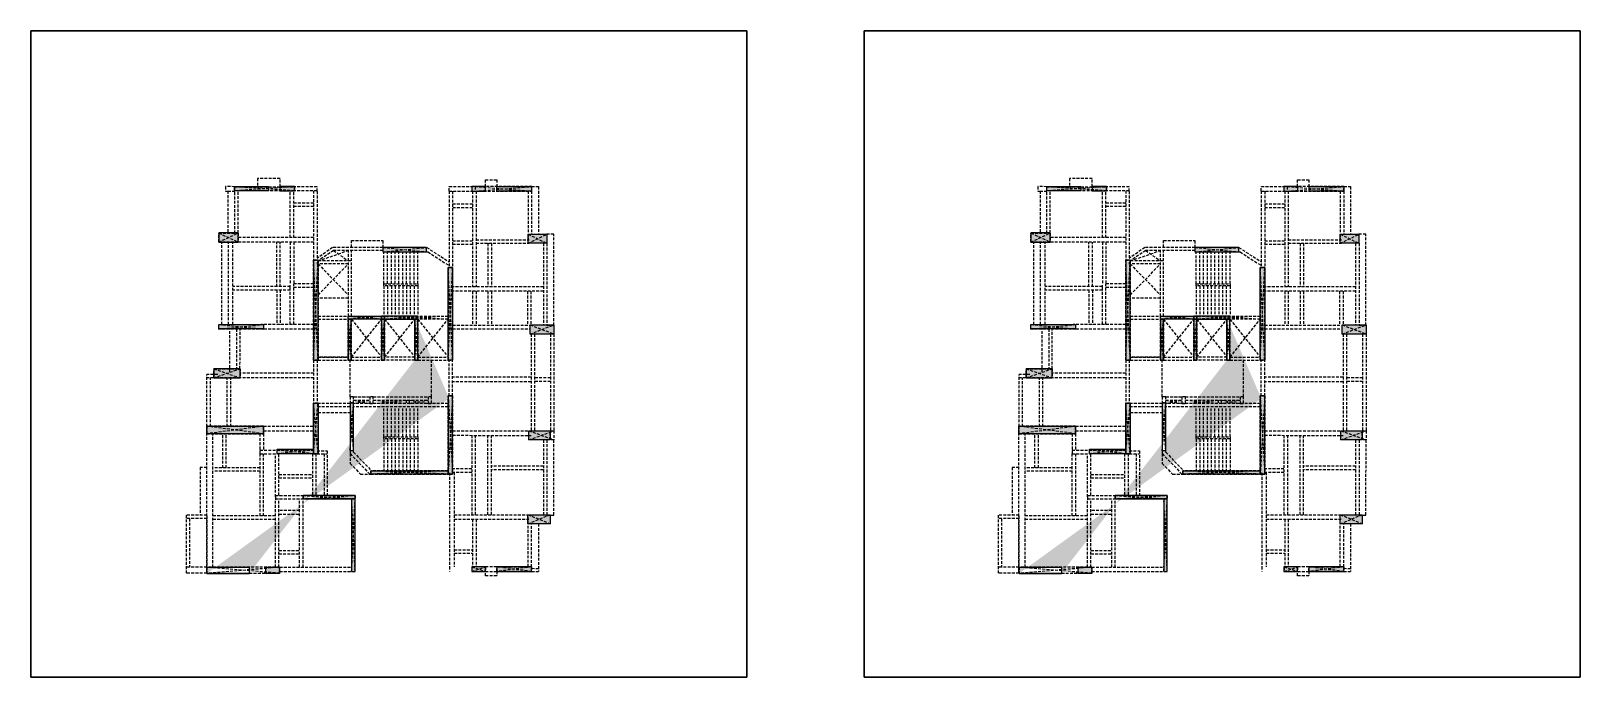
# Model space of a CAD drawing. Header units: millimetres. Extents: x -12446 to 208071, y -7552 to 35181.
# Drawn here: x -12446 to 90009, y -7552 to 35181 of the extents above; entities that cross this region are included whole.
import ezdxf

# ---------------------------------------------------------------- set-up
doc = ezdxf.new("R2010")
doc.units = ezdxf.units.MM
doc.header["$PDMODE"] = 35
doc.linetypes.add('DASHED2', pattern=[0.375, 0.25, -0.125])
for name, color, linetype in [('.', 7, 'Continuous'), ('col', 6, 'Continuous'), ('ING-A-Stair', 3, 'Continuous'), ('ING-BEAM', 252, 'Continuous')]:
    doc.layers.add(name, color=color, linetype=linetype)
doc.layers.add('Boundary', color=40, linetype='Continuous', lineweight=30)
doc.layers.add('Origin', color=40, linetype='Continuous', lineweight=30)

msp = doc.modelspace()

# ---------------------------------------------------------------- hatches: boundary and pattern name
at = {"layer": '.'}
h = msp.add_hatch(dxfattribs=at)
h.set_pattern_fill('ANSI31', color=256)
h.set_pattern_definition([(45, (-12706416.89799, -2232509.60422), (-0.0883883476483, 0.0883883476483), [])])
h.paths.add_polyline_path([(8993, 4227), (8763, 4227), (8763, -572), (8993, -572)], flags=17)
h.paths.add_polyline_path([(5548, 4227), (8993, 4227), (8993, 4457), (5548, 4457)], flags=17)
h.paths.add_polyline_path([(3093, -295), (3993, -295), (3993, -695), (3093, -695)], flags=17)
h.paths.add_polyline_path([(-817, -295), (1993, -295), (1993, -695), (-817, -695)])
h.paths.add_polyline_path([(21672, 21136), (20434, 21136), (20434, 21736), (21672, 21736)])
h.paths.add_polyline_path([(13723, 20864), (10823, 20864), (10823, 20564), (13723, 20564)])
h.paths.add_polyline_path([(13142, 16113), (12942, 16113), (12942, 13413), (13142, 13413)])
h.paths.add_polyline_path([(8742, 16113), (8542, 16113), (8542, 13413), (8742, 13413)])
h.paths.add_polyline_path([(10942, 16313), (10742, 16313), (10742, 13413), (10942, 13413)])
h.paths.add_polyline_path([(13142, 16313), (10942, 16313), (10942, 16113), (13142, 16113)])
h.paths.add_polyline_path([(8542, 16313), (10742, 16313), (10742, 16113), (8542, 16113)])
h.paths.add_polyline_path([(17612, -264), (16712, -264), (16712, -564), (17612, -564)])
h.paths.add_polyline_path([(20662, -264), (18362, -264), (18362, -564), (20662, -564)])
h.paths.add_polyline_path([(20427, 3186), (21887, 3186), (21887, 2586), (20427, 2586)])
h.paths.add_polyline_path([(20472, 8735), (21887, 8735), (21887, 8135), (20472, 8135)])
h.paths.add_polyline_path([(20562, 15736), (22142, 15736), (22142, 15136), (20562, 15136)])
h.paths.add_polyline_path([(15142, 19528), (15442, 19528), (15442, 13413), (15142, 13413)])
h.paths.add_polyline_path([(15143, 5866), (15443, 5866), (15443, 11041), (15143, 11041)], flags=17)
h.paths.add_polyline_path([(10028, 6096), (15143, 6096), (15143, 5866), (10028, 5866)], flags=17)
h.paths.add_polyline_path([(8892, 10575), (8662, 10575), (8662, 7425), (8892, 7425)], flags=17)
h.paths.add_polyline_path([(3843, 7518), (6243, 7518), (6243, 7218), (3843, 7218)], flags=17)
h.paths.add_polyline_path([(6243, 10575), (6543, 10575), (6543, 7218), (6243, 7218)], flags=17)
h.paths.add_polyline_path([(-817, 9038), (2933, 9038), (2933, 8538), (-817, 8538)])
h.paths.add_polyline_path([(1383, 12838), (-347, 12838), (-347, 12238), (1383, 12238)], flags=17)
h.paths.add_polyline_path([(6542, 19913), (6242, 19913), (6242, 13413), (6542, 13413)])
h.paths.add_polyline_path([(-21, 15769), (2929, 15769), (2929, 15469), (-21, 15469)], flags=16)
h.paths.add_polyline_path([(1253, 21819), (-22, 21819), (-22, 21219), (1253, 21219)])
h.paths.add_polyline_path([(18372, 24886), (20662, 24886), (20662, 24586), (18372, 24586)])
h.paths.add_polyline_path([(4974, 24909), (4024, 24909), (4024, 24609), (4974, 24609)])
h.paths.add_polyline_path([(1024, 24909), (3274, 24909), (3274, 24609), (1024, 24609)])
h.paths.add_polyline_path([(17622, 24586), (17622, 24886), (16712, 24886), (16712, 24586)])
edge = h.paths.add_edge_path()
edge.add_line((12942, 13413), (12942, 16113))
edge.add_line((15143, 11041), (15443, 11041))
edge.add_line((-806, -695), (1994, -695))
h = msp.add_hatch(dxfattribs=at)
h.set_pattern_fill('ANSI31', color=256)
h.set_pattern_definition([(45, (-12652700.99535, -2232509.60422), (-0.0883883476483, 0.0883883476483), [])])
h.paths.add_polyline_path([(62709, 4227), (62479, 4227), (62479, -572), (62709, -572)], flags=17)
h.paths.add_polyline_path([(59264, 4227), (62709, 4227), (62709, 4457), (59264, 4457)], flags=17)
h.paths.add_polyline_path([(56809, -295), (57709, -295), (57709, -695), (56809, -695)], flags=17)
h.paths.add_polyline_path([(52899, -295), (55709, -295), (55709, -695), (52899, -695)])
h.paths.add_polyline_path([(75387, 21136), (74149, 21136), (74149, 21736), (75387, 21736)])
h.paths.add_polyline_path([(67439, 20864), (64539, 20864), (64539, 20564), (67439, 20564)])
h.paths.add_polyline_path([(66858, 16113), (66658, 16113), (66658, 13413), (66858, 13413)])
h.paths.add_polyline_path([(62458, 16113), (62258, 16113), (62258, 13413), (62458, 13413)])
h.paths.add_polyline_path([(64658, 16313), (64458, 16313), (64458, 13413), (64658, 13413)])
h.paths.add_polyline_path([(66858, 16313), (64658, 16313), (64658, 16113), (66858, 16113)])
h.paths.add_polyline_path([(62258, 16313), (64458, 16313), (64458, 16113), (62258, 16113)])
h.paths.add_polyline_path([(71328, -264), (70428, -264), (70428, -564), (71328, -564)])
h.paths.add_polyline_path([(74378, -264), (72078, -264), (72078, -564), (74378, -564)])
h.paths.add_polyline_path([(74143, 3186), (75603, 3186), (75603, 2586), (74143, 2586)])
h.paths.add_polyline_path([(74188, 8735), (75603, 8735), (75603, 8135), (74188, 8135)])
h.paths.add_polyline_path([(74278, 15736), (75858, 15736), (75858, 15136), (74278, 15136)])
h.paths.add_polyline_path([(68858, 19528), (69158, 19528), (69158, 13413), (68858, 13413)])
h.paths.add_polyline_path([(68859, 5866), (69159, 5866), (69159, 11041), (68859, 11041)], flags=17)
h.paths.add_polyline_path([(63744, 6096), (68859, 6096), (68859, 5866), (63744, 5866)], flags=17)
h.paths.add_polyline_path([(62608, 10575), (62378, 10575), (62378, 7425), (62608, 7425)], flags=17)
h.paths.add_polyline_path([(57559, 7518), (59959, 7518), (59959, 7218), (57559, 7218)], flags=17)
h.paths.add_polyline_path([(59959, 10575), (60259, 10575), (60259, 7218), (59959, 7218)], flags=17)
h.paths.add_polyline_path([(52899, 9038), (56649, 9038), (56649, 8538), (52899, 8538)])
h.paths.add_polyline_path([(55099, 12838), (53369, 12838), (53369, 12238), (55099, 12238)], flags=17)
h.paths.add_polyline_path([(60258, 19913), (59958, 19913), (59958, 13413), (60258, 13413)])
h.paths.add_polyline_path([(53695, 15769), (56645, 15769), (56645, 15469), (53695, 15469)], flags=16)
h.paths.add_polyline_path([(54969, 21819), (53694, 21819), (53694, 21219), (54969, 21219)])
h.paths.add_polyline_path([(72088, 24886), (74378, 24886), (74378, 24586), (72088, 24586)])
h.paths.add_polyline_path([(58690, 24909), (57740, 24909), (57740, 24609), (58690, 24609)])
h.paths.add_polyline_path([(54740, 24909), (56990, 24909), (56990, 24609), (54740, 24609)])
h.paths.add_polyline_path([(71338, 24586), (71338, 24886), (70428, 24886), (70428, 24586)])
edge = h.paths.add_edge_path()
edge.add_line((66658, 13413), (66658, 16113))
edge.add_line((68859, 11041), (69159, 11041))
edge.add_line((52910, -695), (55710, -695))

# ---------------------------------------------------------------- linework, layer by layer
at = {"layer": 'Boundary'}
for points in [[(-12446, 35181), (34893, 35181), (34893, -7552), (-12446, -7552)], [(42670, 35181), (90009, 35181), (90009, -7552), (42670, -7552)]]:
    msp.add_lwpolyline(points, close=True, dxfattribs=at)
at = {"layer": 'col'}
for p, q in [((12942, 13413, -26), (12942, 16113, -26)), ((66658, 13413, -26), (66658, 16113, -26)), ((15143, 11041, -30), (15443, 11041, -30)), ((68859, 11041, -30), (69159, 11041, -30)), ((-806, -695, 111), (1994, -695, 111)), ((52910, -695, 111), (55710, -695, 111))]:
    msp.add_line(p, q, dxfattribs=at)
for points, elevation in [([(1024, 24884), (3274, 24884), (3274, 24609), (1024, 24609)], 108), ([(4974, 24884), (4024, 24884), (4024, 24609), (4974, 24609)], -46), ([(17622, 24586), (17622, 24886), (16712, 24886), (16712, 24586)], -51), ([(18372, 24886), (20662, 24886), (20662, 24586), (18372, 24586)], -50), ([(54740, 24884), (56990, 24884), (56990, 24609), (54740, 24609)], 108), ([(58690, 24884), (57740, 24884), (57740, 24609), (58690, 24609)], -46), ([(71338, 24586), (71338, 24886), (70428, 24886), (70428, 24586)], -51), ([(72088, 24886), (74378, 24886), (74378, 24586), (72088, 24586)], -50), ([(1253, 21819), (-22, 21819), (-22, 21219), (1253, 21219)], 108), ([(21672, 21136), (20434, 21136), (20434, 21736), (21672, 21736)], -50), ([(54969, 21819), (53694, 21819), (53694, 21219), (54969, 21219)], 108), ([(75387, 21136), (74149, 21136), (74149, 21736), (75387, 21736)], -50), ([(13723, 20864), (10823, 20864), (10823, 20564), (13723, 20564)], -29), ([(67439, 20864), (64539, 20864), (64539, 20564), (67439, 20564)], -29), ([(6542, 20028), (6242, 20028), (6242, 13413), (6542, 13413)], -29), ([(15142, 19528), (15442, 19528), (15442, 13413), (15142, 13413)], -28), ([(60258, 20028), (59958, 20028), (59958, 13413), (60258, 13413)], -29), ([(68858, 19528), (69158, 19528), (69158, 13413), (68858, 13413)], -28), ([(-21, 15769), (2929, 15769), (2929, 15469), (-21, 15469)], 108), ([(8542, 16313), (10742, 16313), (10742, 16113), (8542, 16113)], -28), ([(8742, 16113), (8542, 16113), (8542, 13413), (8742, 13413)], -28), ([(10942, 16313), (10742, 16313), (10742, 13413), (10942, 13413)], -28), ([(13142, 16313), (10942, 16313), (10942, 16113), (13142, 16113)], -29), ([(13142, 16113), (12942, 16113), (12942, 13413), (13142, 13413)], -26), ([(20562, 15736), (22142, 15736), (22142, 15136), (20562, 15136)], -49), ([(53695, 15769), (56645, 15769), (56645, 15469), (53695, 15469)], 108), ([(62258, 16313), (64458, 16313), (64458, 16113), (62258, 16113)], -28), ([(62458, 16113), (62258, 16113), (62258, 13413), (62458, 13413)], -28), ([(64658, 16313), (64458, 16313), (64458, 13413), (64658, 13413)], -28), ([(66858, 16313), (64658, 16313), (64658, 16113), (66858, 16113)], -29), ([(66858, 16113), (66658, 16113), (66658, 13413), (66858, 13413)], -26), ([(74278, 15736), (75858, 15736), (75858, 15136), (74278, 15136)], -49), ([(1383, 12838), (-347, 12838), (-347, 12238), (1383, 12238)], 108), ([(55099, 12838), (53369, 12838), (53369, 12238), (55099, 12238)], 108), ([(6243, 10568), (6543, 10568), (6543, 7218), (6243, 7218)], -180), ([(8892, 10575), (8662, 10575), (8662, 7425), (8892, 7425)], -28), ([(15143, 5866), (15443, 5866), (15443, 11041), (15143, 11041)], -30), ([(59959, 10568), (60259, 10568), (60259, 7218), (59959, 7218)], -180), ([(62608, 10575), (62378, 10575), (62378, 7425), (62608, 7425)], -28), ([(68859, 5866), (69159, 5866), (69159, 11041), (68859, 11041)], -30), ([(-817, 9038), (2933, 9038), (2933, 8538), (-817, 8538)], 111), ([(20472, 8735), (21887, 8735), (21887, 8135), (20472, 8135)], -50), ([(52899, 9038), (56649, 9038), (56649, 8538), (52899, 8538)], 111), ([(74188, 8735), (75603, 8735), (75603, 8135), (74188, 8135)], -50), ([(3843, 7518), (6243, 7518), (6243, 7218), (3843, 7218)], 45), ([(57559, 7518), (59959, 7518), (59959, 7218), (57559, 7218)], 45), ([(10028, 6096), (15143, 6096), (15143, 5866), (10028, 5866)], -30), ([(63744, 6096), (68859, 6096), (68859, 5866), (63744, 5866)], -30), ([(5548, 4227), (8993, 4227), (8993, 4457), (5548, 4457)], 111), ([(8993, 4227), (8763, 4227), (8763, -572), (8993, -572)], 111), ([(59264, 4227), (62709, 4227), (62709, 4457), (59264, 4457)], 111), ([(62709, 4227), (62479, 4227), (62479, -572), (62709, -572)], 111), ([(20427, 3186), (21887, 3186), (21887, 2586), (20427, 2586)], -51), ([(74143, 3186), (75603, 3186), (75603, 2586), (74143, 2586)], -51), ([(-817, -295), (1993, -295), (1993, -695), (-817, -695)], 111), ([(3093, -295), (3993, -295), (3993, -695), (3093, -695)], 111), ([(17612, -264), (16712, -264), (16712, -564), (17612, -564)], -50), ([(20662, -264), (18362, -264), (18362, -564), (20662, -564)], -50), ([(52899, -295), (55709, -295), (55709, -695), (52899, -695)], 111), ([(56809, -295), (57709, -295), (57709, -695), (56809, -695)], 111), ([(71328, -264), (70428, -264), (70428, -564), (71328, -564)], -50), ([(74378, -264), (72078, -264), (72078, -564), (74378, -564)], -50)]:
    msp.add_lwpolyline(points, close=True, dxfattribs=dict(at, elevation=elevation))
at = {"layer": 'ING-A-Stair', "linetype": 'DASHED2', "ltscale": 750}
for p, q in [((10895, 18464, -28), (10895, 20561, -23)), ((11145, 18464, -28), (11145, 20561, -23)), ((11395, 18464, -28), (11395, 20561, -23)), ((11645, 18464, -28), (11645, 20561, -30)), ((11895, 18464, -28), (11895, 20673, -28)), ((12145, 18464, -28), (12145, 20564, -30)), ((12395, 18464, -28), (12395, 20564, -28)), ((12645, 18464, -28), (12645, 20564, -30)), ((12895, 18464, -28), (12895, 20562, -28)), ((13145, 18464, -28), (13145, 20562, -28)), ((64611, 18464, -28), (64611, 20561, -23)), ((64861, 18464, -28), (64861, 20561, -23)), ((65111, 18464, -28), (65111, 20561, -23)), ((65361, 18464, -28), (65361, 20561, -30)), ((65611, 18464, -28), (65611, 20673, -28)), ((65861, 18464, -28), (65861, 20564, -30)), ((66111, 18464, -28), (66111, 20564, -28)), ((66361, 18464, -28), (66361, 20564, -30)), ((66611, 18464, -28), (66611, 20562, -28)), ((66861, 18464, -28), (66861, 20562, -28)), ((10895, 18314, -28), (10895, 16250, -28)), ((11145, 18314, -28), (11145, 16258, -28)), ((11395, 18314, -28), (11395, 16266, -28)), ((11645, 18314, -28), (11645, 16273, -28)), ((11895, 18314, -28), (11895, 16281, -28)), ((12145, 18314, -28), (12145, 16289, -28)), ((12395, 18314, -28), (12395, 16297, -28)), ((12645, 18314, -28), (12645, 16305, -28)), ((12895, 18314, -28), (12895, 16312, -28)), ((13145, 18314, -30), (13145, 16314, -30)), ((64611, 18314, -28), (64611, 16250, -28)), ((64861, 18314, -28), (64861, 16258, -28)), ((65111, 18314, -28), (65111, 16266, -28)), ((65361, 18314, -28), (65361, 16273, -28)), ((65611, 18314, -28), (65611, 16281, -28)), ((65861, 18314, -28), (65861, 16289, -28)), ((66111, 18314, -28), (66111, 16297, -28)), ((66361, 18314, -28), (66361, 16305, -28)), ((66611, 18314, -28), (66611, 16312, -28)), ((66861, 18314, -30), (66861, 16314, -30)), ((10895, 8343, -31), (10895, 10312, -30)), ((11145, 8343, -30), (11145, 10312, -30)), ((11395, 8343, -30), (11395, 10312, -30)), ((11645, 8343, -30), (11645, 10312, -30)), ((11895, 8343, -30), (11895, 10312, -30)), ((12145, 8343, -30), (12145, 10312, -30)), ((12395, 8343, -30), (12395, 10312, -30)), ((12645, 8343, -30), (12645, 10312, -30)), ((12895, 8343, -30), (12895, 10312, -30)), ((13145, 8343, -30), (13145, 10312, -30)), ((64611, 8343, -31), (64611, 10312, -30)), ((64861, 8343, -30), (64861, 10312, -30)), ((65111, 8343, -30), (65111, 10312, -30)), ((65361, 8343, -30), (65361, 10312, -30)), ((65611, 8343, -30), (65611, 10312, -30)), ((65861, 8343, -30), (65861, 10312, -30)), ((66111, 8343, -30), (66111, 10312, -30)), ((66361, 8343, -30), (66361, 10312, -30)), ((66611, 8343, -30), (66611, 10312, -30)), ((66861, 8343, -30), (66861, 10312, -30)), ((10895, 8193, -30), (10895, 6091, -30)), ((11145, 8193, -30), (11145, 6091, -30)), ((11395, 8193, -30), (11395, 6091, -30)), ((11645, 8193, -30), (11645, 6093, -30)), ((11895, 8194, -30), (11895, 6091, -30)), ((12145, 8193, -30), (12145, 6091, -30)), ((12395, 8193, -30), (12395, 6091, -30)), ((12645, 8193, -30), (12645, 6091, -30)), ((12895, 8193, -30), (12895, 6091, -30)), ((13145, 8193, -30), (13145, 6091, -30)), ((64611, 8193, -30), (64611, 6091, -30)), ((64861, 8193, -30), (64861, 6091, -30)), ((65111, 8193, -30), (65111, 6091, -30)), ((65361, 8193, -30), (65361, 6093, -30)), ((65611, 8194, -30), (65611, 6091, -30)), ((65861, 8193, -30), (65861, 6091, -30)), ((66111, 8193, -30), (66111, 6091, -30)), ((66361, 8193, -30), (66361, 6091, -30)), ((66611, 8193, -30), (66611, 6091, -30)), ((66861, 8193, -30), (66861, 6091, -30))]:
    msp.add_line(p, q, dxfattribs=at)
for points, elevation in [([(10895, 18464), (13145, 18464), (13145, 18314), (10895, 18314)], -28), ([(64611, 18464), (66861, 18464), (66861, 18314), (64611, 18314)], -28), ([(10895, 8343), (13145, 8343), (13145, 8193), (10895, 8193)], -30), ([(64611, 8343), (66861, 8343), (66861, 8193), (64611, 8193)], -30)]:
    msp.add_lwpolyline(points, close=True, dxfattribs=dict(at, elevation=elevation))
at = {"layer": 'ING-BEAM', "linetype": 'DASHED2', "ltscale": 750}
for p, q in [((1027, 24883, -25), (429, 24884, -23)), ((579, 24595, -36), (1027, 24595, 40)), ((579, 24595, -37), (579, 21793, -37)), ((1027, 24608, -25), (1027, 24883, -25)), ((1027, 24883, -25), (4977, 24883, -25)), ((4977, 24883, -25), (1027, 24608, -25)), ((4977, 24608, -25), (1027, 24883, -25)), ((4977, 24608, -25), (1027, 24608, -25)), ((1027, 21793, -68), (1027, 24595, 40)), ((1253, 21818, 129), (1253, 24595, 235)), ((4027, 25425, -40), (2527, 25425, -40)), ((2527, 25425, -40), (2527, 24895, -40)), ((4027, 24883, -103), (4027, 25425, -40)), ((4700, 21516, -351), (4700, 24608, 42)), ((4930, 21516, -169), (4930, 24608, -234)), ((6477, 24883, -51), (4977, 24883, -25)), ((4977, 24883, -25), (4977, 24608, -25)), ((6477, 24608, -131), (4977, 24608, -25)), ((6247, 24608, 71), (6247, 20025, -30)), ((6477, 24572, -55), (6477, 24883, -152)), ((15213, 24586, -7), (15215, 24884, -29)), ((15215, 24884, -55), (16924, 24886, -42)), ((16924, 24886, -42), (16924, 24586, -42)), ((20674, 24886, -42), (16924, 24886, -42)), ((16924, 24886, -42), (20674, 24586, -42)), ((16924, 24586, -42), (20674, 24886, -42)), ((17615, 25336, 70), (18365, 25336, 70)), ((17615, 24884, 70), (17615, 25336, 70)), ((18365, 25336, 70), (18365, 24884, 70)), ((20674, 24586, -42), (20674, 24886, -42)), ((54743, 24883, -25), (54145, 24884, -23)), ((54295, 24595, -36), (54743, 24595, 40)), ((54295, 24595, -37), (54295, 21793, -37)), ((54743, 24608, -25), (54743, 24883, -25)), ((54743, 24883, -25), (58693, 24883, -25)), ((58693, 24883, -25), (54743, 24608, -25)), ((58693, 24608, -25), (54743, 24883, -25)), ((58693, 24608, -25), (54743, 24608, -25)), ((54743, 21793, -68), (54743, 24595, 40)), ((54969, 21818, 129), (54969, 24595, 235)), ((57743, 25425, -40), (56243, 25425, -40)), ((56243, 25425, -40), (56243, 24895, -40)), ((57743, 24883, -103), (57743, 25425, -40)), ((58416, 21516, -351), (58416, 24608, 42)), ((58646, 21516, -169), (58646, 24608, -234)), ((60193, 24883, -51), (58693, 24883, -25)), ((58693, 24883, -25), (58693, 24608, -25)), ((60193, 24608, -131), (58693, 24608, -25)), ((59963, 24608, 71), (59963, 20025, -30)), ((60193, 24572, -55), (60193, 24883, -152)), ((68929, 24586, -7), (68931, 24884, -29)), ((68931, 24884, -55), (70640, 24886, -42)), ((70640, 24886, -42), (70640, 24586, -42)), ((74390, 24886, -42), (70640, 24886, -42)), ((70640, 24886, -42), (74390, 24586, -42)), ((70640, 24586, -42), (74390, 24886, -42)), ((71331, 25336, 70), (72081, 25336, 70)), ((71331, 24884, 70), (71331, 25336, 70)), ((72081, 25336, 70), (72081, 24884, 70)), ((74390, 24586, -42), (74390, 24886, -42)), ((4930, 23822, 129), (6245, 23822, 328)), ((4930, 23592, 80), (6247, 23592, 511)), ((6477, 24572, -55), (6477, 20029, -147)), ((15213, 24586, -7), (15212, 19528, -5)), ((15213, 24586, -55), (16925, 24586, -42)), ((15443, 24583, -7), (15442, 19528, -7)), ((15445, 23741, -135), (16765, 23741, -227)), ((16766, 24586, -42), (16766, 18263, -62)), ((16924, 24586, -42), (20674, 24586, -42)), ((16996, 24586, -62), (16996, 18263, -62)), ((20435, 24586, -10), (20435, 21342, -16)), ((20665, 24587, -42), (20665, 21712, -42)), ((58646, 23822, 129), (59961, 23822, 328)), ((58646, 23592, 80), (59963, 23592, 511)), ((60193, 24572, -55), (60193, 20029, -147)), ((68929, 24586, -7), (68928, 19528, -5)), ((68929, 24586, -55), (70641, 24586, -42)), ((69159, 24583, -7), (69158, 19528, -7)), ((69161, 23741, -135), (70481, 23741, -227)), ((70482, 24586, -42), (70482, 18263, -62)), ((70640, 24586, -42), (74390, 24586, -42)), ((70712, 24586, -62), (70712, 18263, -62)), ((74151, 24586, -10), (74151, 21342, -16)), ((74381, 24587, -42), (74381, 21712, -42)), ((15445, 23511, -189), (16766, 23511, -227)), ((69161, 23511, -189), (70482, 23511, -227)), ((-22, 21218, 129), (-22, 21818, 129)), ((-22, 21818, 129), (1253, 21818, 129)), ((-22, 21218, 129), (1253, 21818, 129)), ((-22, 21818, 129), (1253, 21218, 129)), ((1253, 21818, 129), (1253, 21218, 129)), ((6243, 21518, 297), (1253, 21518, 129)), ((20432, 21136, -28), (20432, 21736, -28)), ((20432, 21736, -28), (21672, 21736, -28)), ((20432, 21136, -28), (21672, 21736, -28)), ((20432, 21736, -28), (21672, 21136, -28)), ((21672, 21736, -28), (21672, 21136, -28)), ((22128, 21737, -395), (21674, 21737, -395)), ((22128, 15712, -33), (22128, 21737, -395)), ((53694, 21218, 129), (53694, 21818, 129)), ((53694, 21818, 129), (54969, 21818, 129)), ((53694, 21218, 129), (54969, 21818, 129)), ((53694, 21818, 129), (54969, 21218, 129)), ((54969, 21818, 129), (54969, 21218, 129)), ((59959, 21518, 297), (54969, 21518, 129)), ((74147, 21136, -28), (74147, 21736, -28)), ((74147, 21736, -28), (75387, 21736, -28)), ((74147, 21136, -28), (75387, 21736, -28)), ((74147, 21736, -28), (75387, 21136, -28)), ((75387, 21736, -28), (75387, 21136, -28)), ((75844, 21737, -395), (75390, 21737, -395)), ((75844, 15712, -33), (75844, 21737, -395)), ((1253, 21218, 129), (-22, 21218, 129)), ((616, 15764, -40), (616, 21218, -30)), ((916, 15764, -40), (916, 21218, -30)), ((6241, 21219, 274), (1253, 21218, 129)), ((3816, 18273, -49), (3816, 21217, -150)), ((4046, 18273, -49), (4046, 21217, -150)), ((4700, 21216, -264), (4700, 18423, -230)), ((4930, 21216, -276), (4930, 18447, -240)), ((6548, 19973, -91), (8545, 20664, 13)), ((7565, 20664, -30), (8545, 19973, -19)), ((8545, 16313, -23), (8545, 20664, 13)), ((8745, 16313, -47), (8745, 20664, -47)), ((10823, 20864, -8), (10823, 20564, -8)), ((13723, 20864, -8), (10823, 20864, -8)), ((10823, 20864, -8), (13723, 20564, -8)), ((10823, 20564, -8), (13723, 20864, -8)), ((10823, 20564, -8), (13723, 20564, -8)), ((13723, 20564, -8), (13723, 20864, -8)), ((13726, 20863, -23), (15215, 19903, -21)), ((13811, 20563, -23), (15215, 19662, -21)), ((15445, 21293, -36), (16766, 21293, -62)), ((15445, 21084, -43), (16766, 21082, -84)), ((16996, 21367, -360), (20515, 21367, -328)), ((16996, 21137, -360), (20515, 21137, -328)), ((17775, 21137, -38), (17775, 18263, 4)), ((18005, 21137, -38), (18005, 18263, 4)), ((21672, 21136, -28), (20432, 21136, -28)), ((21445, 21136, -31), (21445, 15717, -31)), ((21675, 21136, -30), (21675, 15712, -30)), ((54969, 21218, 129), (53694, 21218, 129)), ((54332, 15764, -40), (54332, 21218, -30)), ((54632, 15764, -40), (54632, 21218, -30)), ((59957, 21219, 274), (54969, 21218, 129)), ((57532, 18273, -49), (57532, 21217, -150)), ((57762, 18273, -49), (57762, 21217, -150)), ((58416, 21216, -264), (58416, 18423, -230)), ((58646, 21216, -276), (58646, 18447, -240)), ((60264, 19973, -91), (62261, 20664, 13)), ((61281, 20664, -30), (62261, 19973, -19)), ((62261, 16313, -23), (62261, 20664, 13)), ((62461, 16313, -47), (62461, 20664, -47)), ((64539, 20864, -8), (64539, 20564, -8)), ((67439, 20864, -8), (64539, 20864, -8)), ((64539, 20864, -8), (67439, 20564, -8)), ((64539, 20564, -8), (67439, 20864, -8)), ((64539, 20564, -8), (67439, 20564, -8)), ((67439, 20564, -8), (67439, 20864, -8)), ((67442, 20863, -23), (68931, 19903, -21)), ((67527, 20563, -23), (68931, 19662, -21)), ((69161, 21293, -36), (70482, 21293, -62)), ((69161, 21084, -43), (70482, 21082, -84)), ((70712, 21367, -360), (74231, 21367, -328)), ((70712, 21137, -360), (74231, 21137, -328)), ((71491, 21137, -38), (71491, 18263, 4)), ((71721, 21137, -38), (71721, 18263, 4)), ((75387, 21136, -28), (74147, 21136, -28)), ((75161, 21136, -31), (75161, 15717, -31)), ((75391, 21136, -30), (75391, 15712, -30)), ((6242, 13409, -8), (6242, 20024, -8)), ((6242, 20024, -8), (6542, 20024, -8)), ((6542, 13409, -8), (6242, 20024, -8)), ((6242, 13409, -8), (6542, 20024, -8)), ((6477, 19888, -19), (6477, 19753, -154)), ((6542, 20024, -8), (6542, 13409, -8)), ((6545, 19771, 186), (8545, 17716, -301)), ((6545, 17716, -301), (8545, 19771, 99)), ((8714, 19973, 52), (6548, 19973, -91)), ((8545, 19773, 23), (6548, 19773, -19)), ((15442, 19528, -7), (15142, 19528, -7)), ((15142, 19528, -7), (15142, 13413, -7)), ((15142, 13413, -7), (15442, 19528, -7)), ((15442, 13413, -7), (15142, 19528, -7)), ((15442, 13413, -7), (15442, 19528, -7)), ((59958, 13409, -8), (59958, 20024, -8)), ((59958, 20024, -8), (60258, 20024, -8)), ((60258, 13409, -8), (59958, 20024, -8)), ((59958, 13409, -8), (60258, 20024, -8)), ((60193, 19888, -19), (60193, 19753, -154)), ((60258, 20024, -8), (60258, 13409, -8)), ((60261, 19771, 186), (62261, 17716, -301)), ((60261, 17716, -301), (62261, 19771, 99)), ((62430, 19973, 52), (60264, 19973, -91)), ((62261, 19773, 23), (60264, 19773, -19)), ((69158, 19528, -7), (68858, 19528, -7)), ((68858, 19528, -7), (68858, 13413, -7)), ((68858, 13413, -7), (69158, 19528, -7)), ((69158, 13413, -7), (68858, 19528, -7)), ((69158, 13413, -7), (69158, 19528, -7)), ((6246, 18447, -37), (4930, 18447, -210)), ((4930, 15766, -230), (4930, 18447, -230)), ((59962, 18447, -37), (58646, 18447, -210)), ((58646, 15766, -230), (58646, 18447, -230)), ((4700, 18273, -255), (916, 18273, -29)), ((4700, 18043, -255), (916, 18043, -29)), ((3816, 18043, -50), (3816, 18043, -50)), ((3816, 18043, -50), (3816, 15766, -30)), ((4046, 18043, -50), (4046, 15766, -30)), ((4700, 18180, -25), (4700, 18423, -230)), ((4700, 15766, -230), (4700, 18193, -230)), ((6247, 18217, -30), (4930, 18217, -209)), ((8545, 17514, -292), (6548, 17514, -334)), ((21445, 18263, -30), (15445, 18263, -20)), ((21445, 17963, -30), (15445, 17963, -20)), ((16766, 17964, -62), (16766, 15712, -62)), ((16996, 17964, -62), (16996, 15712, -62)), ((17775, 17963, -29), (17775, 15712, 3)), ((18005, 17963, -29), (18005, 15712, 3)), ((20395, 17963, -30), (20395, 15712, 3)), ((20625, 17963, -30), (20625, 15712, 3)), ((58416, 18273, -255), (54632, 18273, -29)), ((58416, 18043, -255), (54632, 18043, -29)), ((57532, 18043, -50), (57532, 18043, -50)), ((57532, 18043, -50), (57532, 15766, -30)), ((57762, 18043, -50), (57762, 15766, -30)), ((58416, 18180, -25), (58416, 18423, -230)), ((58416, 15766, -230), (58416, 18193, -230)), ((59963, 18217, -30), (58646, 18217, -209)), ((62261, 17514, -292), (60264, 17514, -334)), ((75161, 18263, -30), (69161, 18263, -20)), ((75161, 17963, -30), (69161, 17963, -20)), ((70482, 17964, -62), (70482, 15712, -62)), ((70712, 17964, -62), (70712, 15712, -62)), ((71491, 17963, -29), (71491, 15712, 3)), ((71721, 17963, -29), (71721, 15712, 3)), ((74111, 17963, -30), (74111, 15712, 3)), ((74341, 17963, -30), (74341, 15712, 3)), ((-27, 15464, -28), (-27, 15764, -28)), ((-27, 15764, -28), (2923, 15764, -28)), ((-27, 15464, -28), (2923, 15764, -28)), ((-27, 15764, -28), (2923, 15464, -28)), ((2923, 15464, -28), (-27, 15464, -28)), ((708, 12617, -36), (708, 15466, -36)), ((1155, 15466, -32), (1155, 12829, -32)), ((1378, 12838, -28), (1385, 15466, 116)), ((6247, 15766, -163), (2779, 15766, -163)), ((6247, 15466, -163), (2779, 15466, -163)), ((2923, 15764, -28), (2923, 15464, -28)), ((6544, 16313, -21), (8545, 16313, -19)), ((6545, 16114, -27), (8545, 16114, -27)), ((8542, 16113, -7), (8542, 16313, -7)), ((8542, 16313, -7), (10742, 16313, -7)), ((10742, 16313, -7), (8542, 16113, -7)), ((10742, 16113, -7), (8542, 16313, -7)), ((10742, 16113, -7), (8542, 16113, -7)), ((8542, 13413, -7), (8542, 16113, -7)), ((8542, 16113, -7), (8742, 16113, -7)), ((8742, 13413, -7), (8542, 16113, -7)), ((8542, 13413, -7), (8742, 16113, -7)), ((8742, 16113, -7), (8742, 13413, -7)), ((10742, 16113, -28), (10742, 16313, -28)), ((10742, 16313, -28), (15142, 16313, -28)), ((15142, 16313, -28), (10742, 16113, -28)), ((15142, 16113, -28), (10742, 16313, -28)), ((10742, 16313, -7), (10742, 16113, -7)), ((15142, 16113, -28), (10742, 16113, -28)), ((10742, 13413, -28), (10742, 16113, -28)), ((10742, 16113, -28), (10942, 16113, -28)), ((10942, 13413, -28), (10742, 16113, -28)), ((10742, 13413, -28), (10942, 16113, -28)), ((10942, 16113, -28), (10942, 13413, -28)), ((10945, 16114, -29), (12945, 13614, -30)), ((10945, 13614, -30), (12945, 16114, -28)), ((12942, 13413, -5), (12942, 16113, -5)), ((12942, 16113, -5), (13142, 16113, -5)), ((13142, 13413, -5), (12942, 16113, -5)), ((12942, 13413, -5), (13142, 16113, -5)), ((13142, 16113, -5), (13142, 13413, -5)), ((15142, 16313, -28), (15142, 16113, -28)), ((15445, 15712, -33), (20562, 15712, -28)), ((15445, 15482, -33), (20562, 15482, -28)), ((20562, 15136, -28), (20562, 15736, -28)), ((20562, 15736, -28), (22142, 15736, -28)), ((20562, 15136, -28), (22142, 15736, -28)), ((20562, 15736, -28), (22142, 15136, -28)), ((21675, 15712, -30), (22127, 15712, -30)), ((22142, 15736, -28), (22142, 15136, -28)), ((53689, 15464, -28), (53689, 15764, -28)), ((53689, 15764, -28), (56639, 15764, -28)), ((53689, 15464, -28), (56639, 15764, -28)), ((53689, 15764, -28), (56639, 15464, -28)), ((56639, 15464, -28), (53689, 15464, -28)), ((54424, 12617, -36), (54424, 15466, -36)), ((54871, 15466, -32), (54871, 12829, -32)), ((55094, 12838, -28), (55101, 15466, 116)), ((59963, 15766, -163), (56495, 15766, -163)), ((59963, 15466, -163), (56495, 15466, -163)), ((56639, 15764, -28), (56639, 15464, -28)), ((60260, 16313, -21), (62261, 16313, -19)), ((60260, 16114, -27), (62261, 16114, -27)), ((62258, 16113, -7), (62258, 16313, -7)), ((62258, 16313, -7), (64458, 16313, -7)), ((64458, 16313, -7), (62258, 16113, -7)), ((64458, 16113, -7), (62258, 16313, -7)), ((64458, 16113, -7), (62258, 16113, -7)), ((62258, 13413, -7), (62258, 16113, -7)), ((62258, 16113, -7), (62458, 16113, -7)), ((62458, 13413, -7), (62258, 16113, -7)), ((62258, 13413, -7), (62458, 16113, -7)), ((62458, 16113, -7), (62458, 13413, -7)), ((64458, 16113, -28), (64458, 16313, -28)), ((64458, 16313, -28), (68858, 16313, -28)), ((68858, 16313, -28), (64458, 16113, -28)), ((68858, 16113, -28), (64458, 16313, -28)), ((64458, 16313, -7), (64458, 16113, -7)), ((68858, 16113, -28), (64458, 16113, -28)), ((64458, 13413, -28), (64458, 16113, -28)), ((64458, 16113, -28), (64658, 16113, -28)), ((64658, 13413, -28), (64458, 16113, -28)), ((64458, 13413, -28), (64658, 16113, -28)), ((64658, 16113, -28), (64658, 13413, -28)), ((64661, 16114, -29), (66661, 13614, -30)), ((64661, 13614, -30), (66661, 16114, -28)), ((66658, 13413, -5), (66658, 16113, -5)), ((66658, 16113, -5), (66858, 16113, -5)), ((66858, 13413, -5), (66658, 16113, -5)), ((66658, 13413, -5), (66858, 16113, -5)), ((66858, 16113, -5), (66858, 13413, -5)), ((68858, 16313, -28), (68858, 16113, -28)), ((69161, 15712, -33), (74278, 15712, -28)), ((69161, 15482, -33), (74278, 15482, -28)), ((74278, 15136, -28), (74278, 15736, -28)), ((74278, 15736, -28), (75858, 15736, -28)), ((74278, 15136, -28), (75858, 15736, -28)), ((74278, 15736, -28), (75858, 15136, -28)), ((75391, 15712, -30), (75843, 15712, -30)), ((75858, 15736, -28), (75858, 15136, -28)), ((22142, 15136, -28), (20562, 15136, -28)), ((20627, 15136, -395), (20628, 8713, -408)), ((20857, 15136, -395), (20857, 8713, -408)), ((21916, 15136, -33), (21916, 8735, -52)), ((22146, 15136, -33), (22146, 8712, -33)), ((75858, 15136, -28), (74278, 15136, -28)), ((74343, 15136, -395), (74343, 8713, -408)), ((74573, 15136, -395), (74573, 8713, -408)), ((75631, 15136, -33), (75631, 8735, -52)), ((75861, 15136, -33), (75861, 8712, -33)), ((6542, 13409, -8), (6242, 13409, -8)), ((6247, 13414, -209), (6247, 10544, -209)), ((6477, 13414, -130), (6477, 10544, -130)), ((6548, 13614, -30), (8548, 13614, -30)), ((6548, 13414, -30), (8548, 13414, -30)), ((8742, 13413, -7), (8542, 13413, -7)), ((8665, 10992, -30), (8665, 13414, -32)), ((8745, 13414, -31), (10745, 13416, -20)), ((8747, 13614, -31), (10745, 13614, -31)), ((10942, 13413, -28), (10742, 13413, -28)), ((12938, 13614, -31), (10940, 13614, -31)), ((12940, 13414, -31), (10940, 13416, -20)), ((13142, 13413, -5), (12942, 13413, -5)), ((13145, 13414, -31), (15145, 13416, -20)), ((13147, 13614, -31), (15145, 13614, -31)), ((15142, 13413, -7), (15442, 13413, -7)), ((15212, 11041, -10), (15212, 13416, -7)), ((15443, 11041, -28), (15442, 13416, -7)), ((60258, 13409, -8), (59958, 13409, -8)), ((59963, 13414, -209), (59963, 10544, -209)), ((60193, 13414, -130), (60193, 10544, -130)), ((60264, 13614, -30), (62264, 13614, -30)), ((60264, 13414, -30), (62264, 13414, -30)), ((62458, 13413, -7), (62258, 13413, -7)), ((62381, 10992, -30), (62381, 13414, -32)), ((62461, 13414, -31), (64461, 13416, -20)), ((62463, 13614, -31), (64461, 13614, -31)), ((64658, 13413, -28), (64458, 13413, -28)), ((66653, 13614, -31), (64656, 13614, -31)), ((66655, 13414, -31), (64656, 13416, -20)), ((66858, 13413, -5), (66658, 13413, -5)), ((66861, 13414, -31), (68861, 13416, -20)), ((66863, 13614, -31), (68861, 13614, -31)), ((68858, 13413, -7), (69158, 13413, -7)), ((68928, 11041, -10), (68928, 13416, -7)), ((69159, 11041, -28), (69158, 13416, -7)), ((-812, 9014, -166), (-812, 12469, -169)), ((-96, 12469, -27), (-812, 12469, -146)), ((-347, 12238, 129), (-347, 12838, 129)), ((-347, 12838, 129), (1383, 12838, 129)), ((-347, 12238, 129), (1383, 12838, 129)), ((-347, 12838, 129), (1383, 12238, 129)), ((1383, 12838, 129), (1383, 12238, 129)), ((6247, 12539, 23), (1383, 12538, 116)), ((52904, 9014, -166), (52904, 12469, -169)), ((53620, 12469, -27), (52904, 12469, -146)), ((53369, 12238, 129), (53369, 12838, 129)), ((53369, 12838, 129), (55099, 12838, 129)), ((53369, 12238, 129), (55099, 12838, 129)), ((53369, 12838, 129), (55099, 12238, 129)), ((55099, 12838, 129), (55099, 12238, 129)), ((59963, 12539, 23), (55099, 12538, 116)), ((-96, 12239, -27), (-812, 12239, -146)), ((-582, 9014, -166), (-582, 12239, -169)), ((1383, 12238, 129), (-347, 12238, 129)), ((538, 9014, -162), (538, 12237, -165)), ((768, 9014, -162), (768, 12238, -163)), ((6247, 12239, 23), (1383, 12238, 116)), ((20628, 12283, -468), (15445, 12283, -120)), ((20628, 11983, -468), (15445, 11983, -120)), ((21916, 12234, -37), (20857, 12234, -401)), ((21916, 12001, -37), (20857, 12001, -401)), ((53620, 12239, -27), (52904, 12239, -146)), ((53134, 9014, -166), (53134, 12239, -169)), ((55099, 12238, 129), (53369, 12238, 129)), ((54254, 9014, -162), (54254, 12237, -165)), ((54484, 9014, -162), (54484, 12238, -163)), ((59963, 12239, 23), (55099, 12238, 116)), ((74343, 12283, -468), (69161, 12283, -120)), ((74343, 11983, -468), (69161, 11983, -120)), ((75631, 12234, -37), (74573, 12234, -401)), ((75631, 12001, -37), (74573, 12001, -401)), ((6543, 10568, -66), (6243, 10568, -66)), ((6243, 10568, -66), (6243, 7218, -66)), ((6243, 7218, -66), (6543, 10568, -66)), ((6543, 7218, -66), (6243, 10568, -66)), ((6543, 7218, -66), (6543, 10568, -66)), ((8665, 10542, -30), (6543, 10544, -202)), ((8665, 10312, -30), (6543, 10312, -202)), ((8892, 10565, -28), (8662, 10565, -28)), ((8662, 10565, -28), (8662, 7425, -28)), ((8662, 7425, -28), (8892, 10565, -28)), ((8892, 7425, -28), (8662, 10565, -28)), ((8895, 10992, -30), (8665, 10992, -30)), ((8665, 10992, -30), (8665, 10542, -30)), ((8892, 7425, -28), (8892, 10565, -28)), ((8895, 10992, -30), (9965, 10992, -218)), ((8895, 10542, -30), (8895, 10992, -30)), ((8895, 10762, -30), (9965, 10762, -218)), ((8895, 10543, -60), (9965, 10762, -218)), ((8895, 10762, -30), (9965, 10542, -30)), ((15146, 10542, -30), (8895, 10542, -30)), ((15146, 10312, -30), (8895, 10312, -30)), ((8920, 10992, -30), (9965, 10992, -218)), ((10195, 10992, -218), (13813, 10991, -36)), ((10195, 10992, -218), (13818, 10991, -36)), ((10195, 10762, -216), (13816, 10761, -36)), ((10195, 10762, -179), (12365, 10543, -60)), ((10195, 10543, -60), (12365, 10756, -179)), ((12565, 10763, -179), (13816, 10541, 152)), ((12565, 10543, -60), (13816, 10761, -36)), ((15143, 11041, -10), (15443, 11041, -10)), ((15143, 5866, -10), (15143, 11041, -10)), ((15143, 11041, -10), (15443, 5866, -10)), ((15443, 11041, -10), (15143, 5866, -10)), ((15443, 11041, -10), (15443, 5866, -10)), ((60259, 10568, -66), (59959, 10568, -66)), ((59959, 10568, -66), (59959, 7218, -66)), ((59959, 7218, -66), (60259, 10568, -66)), ((60259, 7218, -66), (59959, 10568, -66)), ((60259, 7218, -66), (60259, 10568, -66)), ((62381, 10542, -30), (60259, 10544, -202)), ((62381, 10312, -30), (60259, 10312, -202)), ((62608, 10565, -28), (62378, 10565, -28)), ((62378, 10565, -28), (62378, 7425, -28)), ((62378, 7425, -28), (62608, 10565, -28)), ((62608, 7425, -28), (62378, 10565, -28)), ((62611, 10992, -30), (62381, 10992, -30)), ((62381, 10992, -30), (62381, 10542, -30)), ((62608, 7425, -28), (62608, 10565, -28)), ((62611, 10992, -30), (63681, 10992, -218)), ((62611, 10542, -30), (62611, 10992, -30)), ((62611, 10762, -30), (63681, 10762, -218)), ((62611, 10543, -60), (63681, 10762, -218)), ((62611, 10762, -30), (63681, 10542, -30)), ((68861, 10542, -30), (62611, 10542, -30)), ((68861, 10312, -30), (62611, 10312, -30)), ((62636, 10992, -30), (63681, 10992, -218)), ((63911, 10992, -218), (67529, 10991, -36)), ((63911, 10992, -218), (67534, 10991, -36)), ((63911, 10762, -216), (67531, 10761, -36)), ((63911, 10762, -179), (66081, 10543, -60)), ((63911, 10543, -60), (66081, 10756, -179)), ((66281, 10763, -179), (67532, 10541, 152)), ((66281, 10543, -60), (67531, 10761, -36)), ((68859, 11041, -10), (69159, 11041, -10)), ((68859, 5866, -10), (68859, 11041, -10)), ((68859, 11041, -10), (69159, 5866, -10)), ((69159, 11041, -10), (68859, 5866, -10)), ((69159, 11041, -10), (69159, 5866, -10)), ((6547, 9942, -202), (8665, 9942, -23)), ((60263, 9942, -202), (62381, 9942, -23)), ((2933, 9038, -28), (-817, 9038, -28)), ((-817, 9038, -28), (-817, 8538, -28)), ((2933, 8538, -28), (-817, 9038, -28)), ((2933, 9038, -28), (-817, 8538, -28)), ((-817, 8538, -28), (2933, 8538, -28)), ((-814, -293, 276), (-814, 8864, 148)), ((-414, -293, 8), (-414, 8537, 20)), ((237, 6284, -225), (237, 8537, -211)), ((467, 6284, -225), (467, 8537, -211)), ((2696, 8538, -27), (2696, 7219, 391)), ((2933, 8538, -28), (2933, 9038, -28)), ((2933, 8538, -28), (2933, 7449, 401)), ((2937, 9037, -40), (6247, 9037, -141)), ((2937, 8737, -40), (6247, 8737, -141)), ((15444, 8437, -31), (20627, 8428, -35)), ((15445, 8735, -91), (20627, 8736, -327)), ((16712, 8435, 863), (16714, 3187, 515)), ((16943, 8434, 799), (16944, 3187, 1339)), ((17775, 3186, -33), (17775, 8433, 0)), ((18005, 3186, -33), (18005, 8432, 0)), ((20472, 8136, -598), (20472, 8736, -598)), ((20472, 8736, -598), (22142, 8736, -598)), ((20472, 8136, -598), (22142, 8736, -598)), ((20472, 8736, -598), (22142, 8136, -598)), ((22142, 8736, -598), (22142, 8136, -598)), ((56649, 9038, -28), (52899, 9038, -28)), ((52899, 9038, -28), (52899, 8538, -28)), ((56649, 8538, -28), (52899, 9038, -28)), ((56649, 9038, -28), (52899, 8538, -28)), ((52899, 8538, -28), (56649, 8538, -28)), ((52902, -293, 276), (52902, 8864, 148)), ((53302, -293, 8), (53302, 8537, 20)), ((53953, 6284, -225), (53953, 8537, -211)), ((54183, 6284, -225), (54183, 8537, -211)), ((56412, 8538, -27), (56412, 7219, 391)), ((56649, 8538, -28), (56649, 9038, -28)), ((56649, 8538, -28), (56649, 7449, 401)), ((56653, 9037, -40), (59963, 9037, -141)), ((56653, 8737, -40), (59963, 8737, -141)), ((69160, 8437, -31), (74343, 8428, -35)), ((69161, 8735, -91), (74343, 8736, -327)), ((70427, 8435, 863), (70430, 3187, 515)), ((70659, 8434, 799), (70660, 3187, 1339)), ((71491, 3186, -33), (71491, 8433, 0)), ((71721, 3186, -33), (71721, 8432, 0)), ((74188, 8136, -598), (74188, 8736, -598)), ((74188, 8736, -598), (75858, 8736, -598)), ((74188, 8136, -598), (75858, 8736, -598)), ((74188, 8736, -598), (75858, 8136, -598)), ((75858, 8736, -598), (75858, 8136, -598)), ((2696, 7448, 155), (3847, 7449, 83)), ((2696, 7219, 391), (3847, 7218, 65)), ((2707, 3105, -233), (2707, 7218, 77)), ((2937, 3105, -233), (2937, 7218, 77)), ((3718, 4366, -432), (3718, 7218, -147)), ((3843, 7218, -28), (3843, 7448, -28)), ((3843, 7448, -28), (6243, 7448, -28)), ((6243, 7448, -28), (3843, 7218, -28)), ((6243, 7218, -28), (3843, 7448, -28)), ((6243, 7218, -28), (3843, 7218, -28)), ((3948, 4459, 140), (3948, 7218, -436)), ((6167, 7218, -130), (6167, 4457, 132)), ((6243, 7448, -28), (6243, 7218, -28)), ((6243, 7218, -66), (6543, 7218, -66)), ((6397, 7218, -132), (6397, 4457, 132)), ((8662, 7425, -28), (8892, 7425, -28)), ((8665, 7222, -23), (8665, 6572, -23)), ((22142, 8136, -598), (20472, 8136, -598)), ((21445, 8136, -29), (21445, 3161, -29)), ((21675, 8136, -29), (21675, 3161, -29)), ((22127, 3159, -29), (22146, 8133, -33)), ((56412, 7448, 155), (57563, 7449, 83)), ((56412, 7219, 391), (57563, 7218, 65)), ((56423, 3105, -233), (56423, 7218, 77)), ((56653, 3105, -233), (56653, 7218, 77)), ((57434, 4366, -432), (57434, 7218, -147)), ((57559, 7218, -28), (57559, 7448, -28)), ((57559, 7448, -28), (59959, 7448, -28)), ((59959, 7448, -28), (57559, 7218, -28)), ((59959, 7218, -28), (57559, 7448, -28)), ((59959, 7218, -28), (57559, 7218, -28)), ((57664, 4459, 140), (57664, 7218, -436)), ((59883, 7218, -130), (59883, 4457, 132)), ((59959, 7448, -28), (59959, 7218, -28)), ((59959, 7218, -66), (60259, 7218, -66)), ((60113, 7218, -132), (60113, 4457, 132)), ((62378, 7425, -28), (62608, 7425, -28)), ((62381, 7222, -23), (62381, 6572, -23)), ((75858, 8136, -598), (74188, 8136, -598)), ((75161, 8136, -29), (75161, 3161, -29)), ((75391, 8136, -29), (75391, 3161, -29)), ((75843, 3159, -29), (75861, 8133, -33)), ((-812, 6309, 65), (-1262, 6309, -8)), ((2707, 6284, -229), (-414, 6284, -209)), ((2937, 6284, -230), (2937, 6284, -230)), ((8665, 6572, -23), (9348, 5862, -23)), ((16712, 6214, 704), (15446, 6214, -43)), ((21445, 6386, -30), (18005, 6386, -59)), ((21445, 6156, -30), (18005, 6156, -59)), ((52904, 6309, 65), (52454, 6309, -8)), ((56423, 6284, -229), (53302, 6284, -209)), ((56653, 6284, -230), (56653, 6284, -230)), ((62381, 6572, -23), (63064, 5862, -23)), ((70428, 6214, 704), (69161, 6214, -43)), ((75161, 6386, -30), (71721, 6386, -59)), ((75161, 6156, -30), (71721, 6156, -59)), ((2707, 6054, -229), (-414, 6054, -209)), ((3948, 5845, -330), (6166, 5845, -25)), ((3948, 5615, -182), (6167, 5615, -43)), ((9348, 5862, -23), (9971, 5863, -32)), ((15143, 6096, -28), (10028, 6096, -28)), ((10028, 6096, -28), (10028, 5866, -28)), ((15143, 5866, -28), (10028, 6096, -28)), ((15143, 6096, -28), (10028, 5866, -28)), ((10028, 5866, -28), (15143, 5866, -28)), ((15143, 5866, -28), (15143, 6096, -28)), ((15443, 5866, -10), (15143, 5866, -10)), ((15245, 5963, -23), (15245, -262, -30)), ((16712, 5984, 704), (15446, 5984, -43)), ((15545, 5984, -33), (15545, -264, -30)), ((56423, 6054, -229), (53302, 6054, -209)), ((57664, 5845, -330), (59882, 5845, -25)), ((57664, 5615, -182), (59883, 5615, -43)), ((63064, 5862, -23), (63687, 5863, -32)), ((68859, 6096, -28), (63744, 6096, -28)), ((63744, 6096, -28), (63744, 5866, -28)), ((68859, 5866, -28), (63744, 6096, -28)), ((68859, 6096, -28), (63744, 5866, -28)), ((63744, 5866, -28), (68859, 5866, -28)), ((68859, 5866, -28), (68859, 6096, -28)), ((69159, 5866, -10), (68859, 5866, -10)), ((68961, 5963, -23), (68961, -262, -30)), ((70428, 5984, 704), (69161, 5984, -43)), ((69261, 5984, -33), (69261, -264, -30)), ((3718, 4459, 140), (5618, 4459, 132)), ((3718, 4366, -432), (3718, 4136, -690)), ((3718, 4229, 140), (5618, 4227, 132)), ((3718, -293, -294), (3718, 4136, -690)), ((3948, -293, -400), (3948, 4229, -296)), ((5318, -295, 141), (5318, 4229, -218)), ((5548, 4227, 132), (5548, 4457, 132)), ((5548, 4457, 132), (8993, 4457, 132)), ((5548, 4227, 132), (8993, 4457, 132)), ((5548, 4457, 132), (8993, 4227, 132)), ((5548, -295, 141), (5548, 4229, -218)), ((8993, 4227, 132), (5548, 4227, 132)), ((8993, 4227, 132), (8763, 4227, 132)), ((8763, 4227, 132), (8763, -573, 132)), ((8763, -573, 132), (8993, 4227, 132)), ((8993, -573, 132), (8763, 4227, 132)), ((8993, 4457, 132), (8993, 4227, 132)), ((8993, -573, 132), (8993, 4227, 132)), ((57434, 4459, 140), (59334, 4459, 132)), ((57434, 4366, -432), (57434, 4136, -690)), ((57434, 4229, 140), (59334, 4227, 132)), ((57434, -293, -294), (57434, 4136, -690)), ((57664, -293, -400), (57664, 4229, -296)), ((59034, -295, 141), (59034, 4229, -218)), ((59264, 4227, 132), (59264, 4457, 132)), ((59264, 4457, 132), (62709, 4457, 132)), ((59264, 4227, 132), (62709, 4457, 132)), ((59264, 4457, 132), (62709, 4227, 132)), ((59264, -295, 141), (59264, 4229, -218)), ((62709, 4227, 132), (59264, 4227, 132)), ((62709, 4227, 132), (62479, 4227, 132)), ((62479, 4227, 132), (62479, -573, 132)), ((62479, -573, 132), (62709, 4227, 132)), ((62709, -573, 132), (62479, 4227, 132)), ((62709, 4457, 132), (62709, 4227, 132)), ((62709, -573, 132), (62709, 4227, 132)), ((-2163, -693, -39), (-2163, 3160, -39)), ((-814, 3160, -39), (-2163, 3160, 20)), ((-814, 3109, -39), (-814, -693, -39)), ((3713, 3105, -367), (-414, 3105, -39)), ((5318, 3453, -493), (3948, 3453, -596)), ((3948, 3221, -596), (5318, 3220, -123)), ((15545, 3187, 690), (20490, 3187, -50)), ((20431, 2586, -597), (20431, 3186, -597)), ((20431, 3186, -597), (21891, 3186, -597)), ((20431, 2586, -597), (21891, 3186, -597)), ((20431, 3186, -597), (21891, 2586, -597)), ((21675, 3161, -29), (22127, 3161, -29)), ((21891, 3186, -597), (21891, 2586, -597)), ((51552, -693, -39), (51553, 3160, -39)), ((52902, 3160, -39), (51553, 3160, 20)), ((52902, 3109, -39), (52902, -693, -39)), ((57429, 3105, -367), (53302, 3105, -39)), ((59034, 3453, -493), (57664, 3453, -596)), ((57664, 3221, -596), (59034, 3220, -123)), ((69261, 3187, 690), (74206, 3187, -50)), ((74147, 2586, -597), (74147, 3186, -597)), ((74147, 3186, -597), (75607, 3186, -597)), ((74147, 2586, -597), (75607, 3186, -597)), ((74147, 3186, -597), (75607, 2586, -597)), ((75391, 3161, -29), (75843, 3161, -29)), ((75607, 3186, -597), (75607, 2586, -597)), ((-814, 2930, -39), (-2163, 2930, 20)), ((3718, 2875, -367), (-414, 2875, -39)), ((15545, 2887, 690), (20490, 2887, -50)), ((16767, 2887, 158), (16767, -264, -398)), ((16997, 2887, -394), (16997, -264, -398)), ((21891, 2586, -597), (20431, 2586, -597)), ((20437, -263, -50), (20437, 2931, -27)), ((20666, -564, -39), (20665, 2586, -43)), ((52902, 2930, -39), (51553, 2930, 20)), ((57434, 2875, -367), (53302, 2875, -39)), ((69261, 2887, 690), (74206, 2887, -50)), ((70483, 2887, 158), (70483, -264, -398)), ((70713, 2887, -394), (70713, -264, -398)), ((75607, 2586, -597), (74147, 2586, -597)), ((74153, -263, -50), (74153, 2931, -27)), ((74382, -564, -39), (74381, 2586, -43)), ((3948, 827, -483), (5318, 827, 11)), ((3950, 597, -483), (5318, 597, -169)), ((15545, 864, -43), (16767, 864, -131)), ((15545, 634, -43), (16767, 634, -131)), ((57664, 827, -483), (59034, 827, 11)), ((57666, 597, -483), (59034, 597, -169)), ((69261, 864, -43), (70483, 864, -131)), ((69261, 634, -43), (70483, 634, -131)), ((-811, -693, 124), (-2164, -693, 124)), ((-811, -293, 124), (-2163, -293, 144)), ((-814, -693, -39), (-2163, -693, -39)), ((3999, -293, 8), (-811, -293, 8)), ((-811, -293, 8), (-811, -693, 8)), ((3999, -693, 8), (-811, -293, 8)), ((3999, -293, 8), (-811, -693, 8)), ((-811, -693, 8), (3999, -693, 8)), ((3999, -693, 8), (3999, -293, 8)), ((8763, -573, 132), (8993, -573, 132)), ((15245, -261, -12), (15245, -562, -12)), ((16716, -264, -598), (16716, -564, -598)), ((17616, -264, -598), (16716, -264, -598)), ((16716, -264, -598), (17616, -564, -598)), ((16716, -564, -598), (17616, -264, -598)), ((16716, -564, -598), (17616, -564, -598)), ((17616, -862, -103), (17615, -562, -103)), ((18365, -862, -50), (17615, -862, -50)), ((17616, -564, -598), (17616, -264, -598)), ((18365, -562, -50), (18365, -862, -50)), ((18366, -564, -598), (18366, -264, -598)), ((18366, -264, -598), (20666, -264, -598)), ((20666, -264, -598), (18366, -564, -598)), ((20666, -564, -598), (18366, -264, -598)), ((20666, -564, -598), (18366, -564, -598)), ((20666, -264, -598), (20666, -564, -598)), ((52902, -693, -39), (51552, -693, -39)), ((52905, -693, 124), (51552, -693, 124)), ((52905, -293, 124), (51553, -293, 144)), ((57715, -293, 8), (52905, -293, 8)), ((52905, -293, 8), (52905, -693, 8)), ((57715, -693, 8), (52905, -293, 8)), ((57715, -293, 8), (52905, -693, 8)), ((52905, -693, 8), (57715, -693, 8)), ((57715, -693, 8), (57715, -293, 8)), ((62479, -573, 132), (62709, -573, 132)), ((68961, -261, -12), (68961, -562, -12)), ((70432, -264, -598), (70432, -564, -598)), ((71332, -264, -598), (70432, -264, -598)), ((70432, -264, -598), (71332, -564, -598)), ((70432, -564, -598), (71332, -264, -598)), ((70432, -564, -598), (71332, -564, -598)), ((71332, -862, -103), (71331, -562, -103)), ((72081, -862, -50), (71331, -862, -50)), ((71332, -564, -598), (71332, -264, -598)), ((72081, -562, -50), (72081, -862, -50)), ((72082, -564, -598), (72082, -264, -598)), ((72082, -264, -598), (74382, -264, -598)), ((74382, -264, -598), (72082, -564, -598)), ((74382, -564, -598), (72082, -264, -598)), ((74382, -564, -598), (72082, -564, -598)), ((74382, -264, -598), (74382, -564, -598))]:
    msp.add_line(p, q, dxfattribs=at)
for points, elevation in [([(429, 24884), (429, 24595), (579, 24595), (579, 24595), (579, 24595)], -36), ([(20674, 24886), (21117, 24886)], -39), ([(21118, 24887), (21118, 21710)], -40), ([(54145, 24884), (54145, 24595), (54295, 24595), (54295, 24595), (54295, 24595)], -36), ([(74390, 24886), (74833, 24886)], -39), ([(74834, 24887), (74834, 21710)], -40), ([(169, 15764), (169, 21218)], -37), ([(6247, 21216), (4930, 21216)], -87), ([(4930, 21216), (4930, 21191)], -289), ([(10824, 20864), (7499, 20864), (6477, 20137)], -30), ([(10824, 20664), (7565, 20664), (6548, 19973)], -30), ([(13725, 20563), (13811, 20563)], -23), ([(53885, 15764), (53885, 21218)], -37), ([(59963, 21216), (58646, 21216)], -87), ([(58646, 21216), (58646, 21191)], -289), ([(64540, 20864), (61215, 20864), (60193, 20137)], -30), ([(64540, 20664), (61281, 20664), (60264, 19973)], -30), ([(67441, 20563), (67527, 20563)], -23), ([(8745, 13614), (10745, 16114)], -27), ([(8745, 16114), (10745, 13614)], -25), ([(13142, 16114), (15142, 13614)], -26), ([(13145, 13614), (15142, 16114)], -28), ([(62461, 13614), (64461, 16114)], -27), ([(62461, 16114), (64461, 13614)], -25), ([(66858, 16114), (68858, 13614)], -26), ([(66861, 13614), (68858, 16114)], -28), ([(14046, 10991), (14046, 13413)], -36), ([(67762, 10991), (67762, 13413)], -36), ([(12365, 10763), (12365, 10543)], -60), ([(12565, 10763), (12565, 10543)], -60), ([(66081, 10763), (66081, 10543)], -60), ([(66281, 10763), (66281, 10543)], -60), ([(6477, 7415), (7147, 7415)], -93), ([(6477, 7218), (7147, 7218)], -66), ([(6947, 7218), (6947, 4457)], -211), ([(7147, 7415), (7147, 4457)], -211), ([(8665, 7425), (8665, 7223), (9971, 5863), (10031, 5863)], -32), ([(8895, 7316), (8895, 7425)], -32), ([(8895, 7316), (10073, 6089)], -32), ([(60193, 7415), (60863, 7415)], -93), ([(60193, 7218), (60863, 7218)], -66), ([(60663, 7218), (60663, 4457)], -211), ([(60863, 7415), (60863, 4457)], -211), ([(62381, 7425), (62381, 7223), (63687, 5863), (63746, 5863)], -32), ([(62611, 7316), (62611, 7425)], -32), ([(62611, 7316), (63789, 6089)], -32), ([(-1262, 6309), (-1261, 3160)], -8), ([(52454, 6309), (52455, 3160)], -8), ([(-1963, 2930), (-1964, -293)], 20), ([(21118, 2583), (21118, -564)], -35), ([(51753, 2930), (51752, -293)], 20), ([(74834, 2583), (74834, -564)], -35), ([(3999, -295), (8766, -294)], 132), ([(3999, -572), (8993, -572)], 108), ([(20665, -362), (21118, -364)], -39), ([(20665, -564), (21118, -564)], -39), ([(57715, -295), (62481, -294)], 132), ([(57715, -572), (62709, -572)], 108), ([(74381, -362), (74834, -364)], -39), ([(74381, -564), (74834, -564)], -39)]:
    msp.add_lwpolyline(points, dxfattribs=dict(at, elevation=elevation))
for points, elevation in [([(8745, 21313), (10824, 21313), (10824, 20864), (8745, 20864)], -23), ([(62461, 21313), (64540, 21313), (64540, 20864), (62461, 20864)], -23), ([(6545, 13414), (8545, 13414), (8545, 13614), (6545, 13614)], -30), ([(60261, 13414), (62261, 13414), (62261, 13614), (60261, 13614)], -30), ([(9965, 10542), (10195, 10542), (10195, 10992), (9965, 10992)], -30), ([(13816, 10541), (14046, 10541), (14046, 10991), (13816, 10991)], 160), ([(63681, 10542), (63911, 10542), (63911, 10992), (63681, 10992)], -30), ([(67532, 10541), (67762, 10541), (67762, 10991), (67532, 10991)], 160), ([(22146, 8133), (21891, 8135), (21891, 8737), (22146, 8735)], -52), ([(75861, 8133), (75607, 8135), (75607, 8737), (75861, 8735)], -52), ([(18365, -264), (17615, -264), (17615, -564), (18365, -564)], -42), ([(72081, -264), (71331, -264), (71331, -564), (72081, -564)], -42)]:
    msp.add_lwpolyline(points, close=True, dxfattribs=dict(at, elevation=elevation))
at = {"layer": 'Origin'}
for p in [(8742, 16113, -28), (62458, 16113, -28)]:
    msp.add_point(p, dxfattribs=at)

doc.saveas('drawing.dxf')
